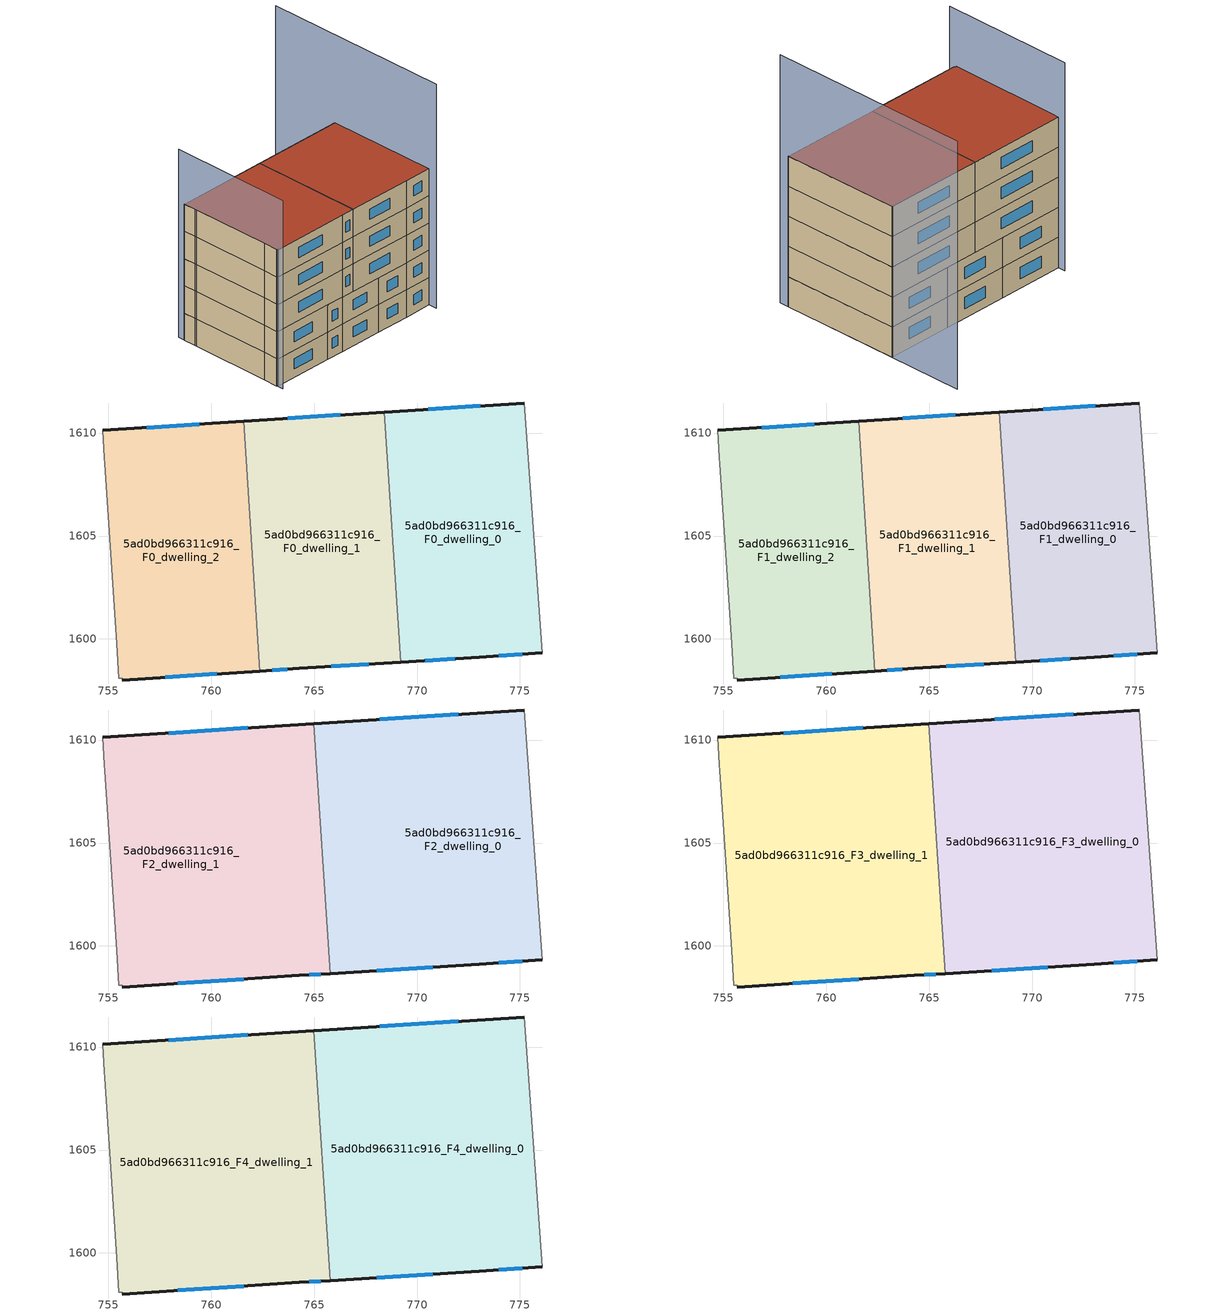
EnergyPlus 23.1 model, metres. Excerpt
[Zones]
5ad0bd966311c916_F0_dwelling_0
 floor ground (EU_floor_Construction): 775.2,1611.46 776.08,1599.32 773.02,1599.11 769.2,1598.87 768.41,1611.02 z0
 wall outside (EU_wall_Construction): 769.2,1598.87 773.02,1599.11 776.08,1599.32 / 775.2,1611.46 768.41,1611.02 z0:3
 wall adiabatic (EU_wall_Construction): 776.08,1599.32 775.2,1611.46 z0:3
 wall to 5ad0bd966311c916_F0_dwelling_1 (EU_wall_Construction): 768.41,1611.02 769.2,1598.87 z0:3
 window (EU_Window_Construction): 773.98,1599.17 775.12,1599.25 / 770.4,1598.94 771.82,1599.03 / 773.07,1611.32 770.54,1611.16 z0.94:2.06
5ad0bd966311c916_F0_dwelling_1
 floor ground (EU_floor_Construction): 768.41,1611.02 769.2,1598.87 764.29,1598.57 762.36,1598.44 761.57,1610.57 z0
 wall outside (EU_wall_Construction): 768.41,1611.02 761.57,1610.57 / 762.36,1598.44 764.29,1598.57 769.2,1598.87 z0:3
 wall to 5ad0bd966311c916_F0_dwelling_2 (EU_wall_Construction): 761.57,1610.57 762.36,1598.44 z0:3
 window (EU_Window_Construction): 766.27,1610.88 763.72,1610.71 / 765.83,1598.66 767.66,1598.78 / 762.96,1598.48 763.68,1598.53 z0.94:2.06
5ad0bd966311c916_F0_dwelling_2
 floor ground (EU_floor_Construction): 761.57,1610.57 762.36,1598.44 755.67,1598 755.67,1598.09 755.5,1598.09 755.4,1599.76 754.83,1608.52 754.82,1608.79 754.73,1610.13 z0
 wall outside (EU_wall_Construction): 761.57,1610.57 754.73,1610.13 / 755.67,1598 762.36,1598.44 z0:3
 wall adiabatic (EU_wall_Construction): 754.73,1610.13 754.82,1608.79 754.83,1608.52 755.4,1599.76 755.5,1598.09 755.67,1598.09 755.67,1598 z0:3
 window (EU_Window_Construction): 759.43,1610.43 756.88,1610.27 / 757.77,1598.14 760.26,1598.3 z0.94:2.06
5ad0bd966311c916_F1_dwelling_0
 floor to 5ad0bd966311c916_F0_dwelling_0 (EU_floor_Construction): 775.2,1611.46 776.08,1599.32 773.02,1599.11 769.2,1598.87 768.41,1611.02 z3
 wall outside (EU_wall_Construction): 769.2,1598.87 773.02,1599.11 776.08,1599.32 / 775.2,1611.46 768.41,1611.02 z3:6
 wall adiabatic (EU_wall_Construction): 776.08,1599.32 775.2,1611.46 z3:6
 wall to 5ad0bd966311c916_F1_dwelling_1 (EU_wall_Construction): 768.41,1611.02 769.2,1598.87 z3:6
 window (EU_Window_Construction): 773.98,1599.17 775.12,1599.25 / 770.4,1598.94 771.82,1599.03 / 773.07,1611.32 770.54,1611.16 z3.94:5.06
5ad0bd966311c916_F1_dwelling_1
 floor to 5ad0bd966311c916_F0_dwelling_1 (EU_floor_Construction): 768.41,1611.02 769.2,1598.87 764.29,1598.57 762.36,1598.44 761.57,1610.57 z3
 wall outside (EU_wall_Construction): 768.41,1611.02 761.57,1610.57 / 762.36,1598.44 764.29,1598.57 769.2,1598.87 z3:6
 wall to 5ad0bd966311c916_F1_dwelling_2 (EU_wall_Construction): 761.57,1610.57 762.36,1598.44 z3:6
 window (EU_Window_Construction): 766.27,1610.88 763.72,1610.71 / 765.83,1598.66 767.66,1598.78 / 762.96,1598.48 763.68,1598.53 z3.94:5.06
5ad0bd966311c916_F1_dwelling_2
 floor to 5ad0bd966311c916_F0_dwelling_2 (EU_floor_Construction): 761.57,1610.57 762.36,1598.44 755.67,1598 755.67,1598.09 755.5,1598.09 755.4,1599.76 754.83,1608.52 754.82,1608.79 754.73,1610.13 z3
 wall outside (EU_wall_Construction): 761.57,1610.57 754.73,1610.13 / 755.67,1598 762.36,1598.44 z3:6
 wall adiabatic (EU_wall_Construction): 754.73,1610.13 754.82,1608.79 754.83,1608.52 755.4,1599.76 755.5,1598.09 755.67,1598.09 755.67,1598 z3:6
 window (EU_Window_Construction): 759.43,1610.43 756.88,1610.27 / 757.77,1598.14 760.26,1598.3 z3.94:5.06
5ad0bd966311c916_F2_dwelling_0
 floor to 5ad0bd966311c916_F1_dwelling_0 (EU_floor_Construction): 775.2,1611.46 776.08,1599.32 773.02,1599.11 769.2,1598.87 768.41,1611.02 z6
 floor to 5ad0bd966311c916_F1_dwelling_1 (EU_floor_Construction): 768.41,1611.02 769.2,1598.87 765.78,1598.66 764.99,1610.8 z6
 wall outside (EU_wall_Construction): 765.78,1598.66 773.02,1599.11 776.08,1599.32 / 775.2,1611.46 764.99,1610.8 z6:9
 wall adiabatic (EU_wall_Construction): 776.08,1599.32 775.2,1611.46 z6:9
 wall to 5ad0bd966311c916_F2_dwelling_1 (EU_wall_Construction): 764.99,1610.8 765.78,1598.66 z6:9
 window (EU_Window_Construction): 773.98,1599.17 775.12,1599.25 / 768.05,1598.8 770.75,1598.97 / 772,1611.25 768.19,1611.01 z6.94:8.06
5ad0bd966311c916_F2_dwelling_1
 floor to 5ad0bd966311c916_F1_dwelling_1 (EU_floor_Construction): 764.99,1610.8 765.78,1598.66 764.29,1598.57 762.36,1598.44 761.57,1610.57 z6
 floor to 5ad0bd966311c916_F1_dwelling_2 (EU_floor_Construction): 761.57,1610.57 762.36,1598.44 755.67,1598 755.67,1598.09 755.5,1598.09 755.4,1599.76 754.83,1608.52 754.82,1608.79 754.73,1610.13 z6
 wall outside (EU_wall_Construction): 764.99,1610.8 754.73,1610.13 / 755.67,1598 764.29,1598.57 765.78,1598.66 z6:9
 wall adiabatic (EU_wall_Construction): 754.73,1610.13 754.82,1608.79 754.83,1608.52 755.4,1599.76 755.5,1598.09 755.67,1598.09 755.67,1598 z6:9
 window (EU_Window_Construction): 761.78,1610.59 757.95,1610.34 / 764.76,1598.6 765.31,1598.63 / 758.37,1598.18 761.59,1598.39 z6.94:8.06
5ad0bd966311c916_F3_dwelling_0
 floor to 5ad0bd966311c916_F2_dwelling_0 (EU_floor_Construction): 775.2,1611.46 776.08,1599.32 773.02,1599.11 765.78,1598.66 764.99,1610.8 z9
 wall outside (EU_wall_Construction): 765.78,1598.66 773.02,1599.11 776.08,1599.32 / 775.2,1611.46 764.99,1610.8 z9:12
 wall adiabatic (EU_wall_Construction): 776.08,1599.32 775.2,1611.46 z9:12
 wall to 5ad0bd966311c916_F3_dwelling_1 (EU_wall_Construction): 764.99,1610.8 765.78,1598.66 z9:12
 window (EU_Window_Construction): 773.98,1599.17 775.12,1599.25 / 768.05,1598.8 770.75,1598.97 / 772,1611.25 768.19,1611.01 z9.94:11.06
5ad0bd966311c916_F3_dwelling_1
 floor to 5ad0bd966311c916_F2_dwelling_1 (EU_floor_Construction): 764.99,1610.8 765.78,1598.66 764.29,1598.57 755.67,1598 755.67,1598.09 755.5,1598.09 755.4,1599.76 754.83,1608.52 754.82,1608.79 754.73,1610.13 z9
 wall outside (EU_wall_Construction): 764.99,1610.8 754.73,1610.13 / 755.67,1598 764.29,1598.57 765.78,1598.66 z9:12
 wall adiabatic (EU_wall_Construction): 754.73,1610.13 754.82,1608.79 754.83,1608.52 755.4,1599.76 755.5,1598.09 755.67,1598.09 755.67,1598 z9:12
 window (EU_Window_Construction): 761.78,1610.59 757.95,1610.34 / 764.76,1598.6 765.31,1598.63 / 758.37,1598.18 761.59,1598.39 z9.94:11.06
5ad0bd966311c916_F4_dwelling_0
 floor to 5ad0bd966311c916_F3_dwelling_0 (EU_floor_Construction): 775.2,1611.46 776.08,1599.32 773.02,1599.11 765.78,1598.66 764.99,1610.8 z12
 wall outside (EU_wall_Construction): 765.78,1598.66 773.02,1599.11 776.08,1599.32 / 775.2,1611.46 764.99,1610.8 z12:15
 wall adiabatic (EU_wall_Construction): 776.08,1599.32 775.2,1611.46 z12:15
 wall to 5ad0bd966311c916_F4_dwelling_1 (EU_wall_Construction): 764.99,1610.8 765.78,1598.66 z12:15
 window (EU_Window_Construction): 773.98,1599.17 775.12,1599.25 / 768.05,1598.8 770.75,1598.97 / 772,1611.25 768.19,1611.01 z12.94:14.06
 roof outside (EU_roof_Construction): 776.08,1599.32 775.2,1611.46 764.99,1610.8 765.78,1598.66 773.02,1599.11 z15
5ad0bd966311c916_F4_dwelling_1
 floor to 5ad0bd966311c916_F3_dwelling_1 (EU_floor_Construction): 764.99,1610.8 765.78,1598.66 764.29,1598.57 755.67,1598 755.67,1598.09 755.5,1598.09 755.4,1599.76 754.83,1608.52 754.82,1608.79 754.73,1610.13 z12
 wall outside (EU_wall_Construction): 764.99,1610.8 754.73,1610.13 / 755.67,1598 764.29,1598.57 765.78,1598.66 z12:15
 wall adiabatic (EU_wall_Construction): 754.73,1610.13 754.82,1608.79 754.83,1608.52 755.4,1599.76 755.5,1598.09 755.67,1598.09 755.67,1598 z12:15
 window (EU_Window_Construction): 761.78,1610.59 757.95,1610.34 / 764.76,1598.6 765.31,1598.63 / 758.37,1598.18 761.59,1598.39 z12.94:14.06
 roof outside (EU_roof_Construction): 765.78,1598.66 764.99,1610.8 754.73,1610.13 754.82,1608.79 754.83,1608.52 755.4,1599.76 755.5,1598.09 755.67,1598.09 755.67,1598 764.29,1598.57 z15
shading: 754.68,1610.88 755.56,1597.32 z0:20.7; 776.15,1598.36 774.62,1619.08 z0:24.7
[Building]
EU S2 Campaign: North Axis=0; Terrain=City; Solar Distribution=FullExterior
[Site:Location]
Vienna: Latitude=48; Longitude=16.5; Time Zone=1; Elevation=183
[SizingPeriod:WeatherFileDays]
AnnualSizingPeriod: Begin Month=1; Begin Day of Month=1; End Month=12; End Day of Month=31; Day of Week for Start Day=Monday; Use Weather File Daylight Saving Period=No; Use Weather File Rain and Snow Indicators=No
[MATERIAL]
EU_InternalMass_Material: Roughness=MediumRough; Thickness=0.1; Conductivity=1; Density=1800; Specific Heat=900; Thermal Absorptance=0.9; Solar Absorptance=0.7; Visible Absorptance=0.7
[MATERIAL:NOMASS] Roughness=MediumRough; Thermal Absorptance=0.9; Solar Absorptance=0.7; Visible Absorptance=0.7
Name | Thermal Resistance
EU_wall_NoMass | 0.914258
EU_roof_NoMass | 0.954009
EU_floor_NoMass | 1.09711
[WINDOWMATERIAL:SIMPLEGLAZINGSYSTEM]
EU_Window_SimpleGlazing: UFactor=2.09642; Solar Heat Gain Coefficient=0.65; Visible Transmittance=0.65
[CONSTRUCTION]
EU_wall_Construction: EU_wall_NoMass
EU_roof_Construction: EU_roof_NoMass
EU_floor_Construction: EU_floor_NoMass
EU_Window_Construction: EU_Window_SimpleGlazing
EU_InternalMass_Construction: EU_InternalMass_Material
[ZONE] Type=1; Multiplier=1; Ceiling Height=autocalculate; Floor Area=autocalculate; Part of Total Floor Area=Yes
Name | Volume
5ad0bd966311c916_F0_dwelling_0; 5ad0bd966311c916_F1_dwelling_0 | 250.168
5ad0bd966311c916_F2_dwelling_0; 5ad0bd966311c916_F3_dwelling_0; 5ad0bd966311c916_F4_dwelling_0 | 375.302
5ad0bd966311c916_F0_dwelling_1; 5ad0bd966311c916_F1_dwelling_1 | 250.187
5ad0bd966311c916_F2_dwelling_1; 5ad0bd966311c916_F3_dwelling_1; 5ad0bd966311c916_F4_dwelling_1 | 375.252
5ad0bd966311c916_F0_dwelling_2; 5ad0bd966311c916_F1_dwelling_2 | 250.183
[INTERNALMASS] Construction=EU_InternalMass_Construction
Name | Zone or ZoneList | Surface Area
5ad0bd966311c916_F0_dwelling_0_EU_InternalMass | 5ad0bd966311c916_F0_dwelling_0 | 83.3893
5ad0bd966311c916_F0_dwelling_1_EU_InternalMass | 5ad0bd966311c916_F0_dwelling_1 | 83.396
5ad0bd966311c916_F0_dwelling_2_EU_InternalMass | 5ad0bd966311c916_F0_dwelling_2 | 83.3943
5ad0bd966311c916_F1_dwelling_0_EU_InternalMass | 5ad0bd966311c916_F1_dwelling_0 | 83.3893
5ad0bd966311c916_F1_dwelling_1_EU_InternalMass | 5ad0bd966311c916_F1_dwelling_1 | 83.396
5ad0bd966311c916_F1_dwelling_2_EU_InternalMass | 5ad0bd966311c916_F1_dwelling_2 | 83.3943
5ad0bd966311c916_F2_dwelling_0_EU_InternalMass | 5ad0bd966311c916_F2_dwelling_0 | 125.1
5ad0bd966311c916_F2_dwelling_1_EU_InternalMass | 5ad0bd966311c916_F2_dwelling_1 | 125.084
5ad0bd966311c916_F3_dwelling_0_EU_InternalMass | 5ad0bd966311c916_F3_dwelling_0 | 125.1
5ad0bd966311c916_F3_dwelling_1_EU_InternalMass | 5ad0bd966311c916_F3_dwelling_1 | 125.084
5ad0bd966311c916_F4_dwelling_0_EU_InternalMass | 5ad0bd966311c916_F4_dwelling_0 | 125.1
5ad0bd966311c916_F4_dwelling_1_EU_InternalMass | 5ad0bd966311c916_F4_dwelling_1 | 125.084
[OTHEREQUIPMENT] Fuel Type=Electricity; Design Level Calculation Method=Watts/Area; Power per Zone Floor Area=1; Fraction Latent=0; Fraction Radiant=0; Fraction Lost=0; Carbon Dioxide Generation Rate=0; EndUse Subcategory=EU_Step8_InternalGains
Name | Zone or ZoneList or Space or SpaceList | Schedule
EU_Step8_InternalGain_5ad0bd966311c916_F0_dwelling_0_f000 | 5ad0bd966311c916_F0_dwelling_0 | EU_Step8_GainSchedule_5ad0bd966311c916_F0_dwelling_0_f000
EU_Step8_InternalGain_5ad0bd966311c916_F0_dwelling_1_f000 | 5ad0bd966311c916_F0_dwelling_1 | EU_Step8_GainSchedule_5ad0bd966311c916_F0_dwelling_1_f000
EU_Step8_InternalGain_5ad0bd966311c916_F0_dwelling_2_f000 | 5ad0bd966311c916_F0_dwelling_2 | EU_Step8_GainSchedule_5ad0bd966311c916_F0_dwelling_2_f000
EU_Step8_InternalGain_5ad0bd966311c916_F1_dwelling_0_f000 | 5ad0bd966311c916_F1_dwelling_0 | EU_Step8_GainSchedule_5ad0bd966311c916_F1_dwelling_0_f000
EU_Step8_InternalGain_5ad0bd966311c916_F1_dwelling_1_f000 | 5ad0bd966311c916_F1_dwelling_1 | EU_Step8_GainSchedule_5ad0bd966311c916_F1_dwelling_1_f000
EU_Step8_InternalGain_5ad0bd966311c916_F1_dwelling_2_f000 | 5ad0bd966311c916_F1_dwelling_2 | EU_Step8_GainSchedule_5ad0bd966311c916_F1_dwelling_2_f000
EU_Step8_InternalGain_5ad0bd966311c916_F2_dwelling_0_f000 | 5ad0bd966311c916_F2_dwelling_0 | EU_Step8_GainSchedule_5ad0bd966311c916_F2_dwelling_0_f000
EU_Step8_InternalGain_5ad0bd966311c916_F2_dwelling_1_f000 | 5ad0bd966311c916_F2_dwelling_1 | EU_Step8_GainSchedule_5ad0bd966311c916_F2_dwelling_1_f000
EU_Step8_InternalGain_5ad0bd966311c916_F3_dwelling_0_f000 | 5ad0bd966311c916_F3_dwelling_0 | EU_Step8_GainSchedule_5ad0bd966311c916_F3_dwelling_0_f000
EU_Step8_InternalGain_5ad0bd966311c916_F3_dwelling_1_f000 | 5ad0bd966311c916_F3_dwelling_1 | EU_Step8_GainSchedule_5ad0bd966311c916_F3_dwelling_1_f000
EU_Step8_InternalGain_5ad0bd966311c916_F4_dwelling_0_f000 | 5ad0bd966311c916_F4_dwelling_0 | EU_Step8_GainSchedule_5ad0bd966311c916_F4_dwelling_0_f000
EU_Step8_InternalGain_5ad0bd966311c916_F4_dwelling_1_f000 | 5ad0bd966311c916_F4_dwelling_1 | EU_Step8_GainSchedule_5ad0bd966311c916_F4_dwelling_1_f000
[ZONEVENTILATION:DESIGNFLOWRATE] Schedule=EU_AlwaysOn; Design Flow Rate Calculation Method=AirChanges/Hour; Air Changes per Hour=0.546891; Ventilation Type=Natural; Fan Pressure Rise=0; Fan Total Efficiency=1; Constant Term Coefficient=1; Temperature Term Coefficient=0; Velocity Term Coefficient=0; Velocity Squared Term Coefficient=0; Minimum Indoor Temperature=-100; Maximum Indoor Temperature=100; Delta Temperature=-100; Minimum Outdoor Temperature=-100; Maximum Outdoor Temperature=100; Maximum Wind Speed=40
Name | Zone or ZoneList or Space or SpaceList
EU_ConstantAir_5ad0bd966311c916_F0_dwelling_0 | 5ad0bd966311c916_F0_dwelling_0
EU_ConstantAir_5ad0bd966311c916_F0_dwelling_1 | 5ad0bd966311c916_F0_dwelling_1
EU_ConstantAir_5ad0bd966311c916_F0_dwelling_2 | 5ad0bd966311c916_F0_dwelling_2
EU_ConstantAir_5ad0bd966311c916_F1_dwelling_0 | 5ad0bd966311c916_F1_dwelling_0
EU_ConstantAir_5ad0bd966311c916_F1_dwelling_1 | 5ad0bd966311c916_F1_dwelling_1
EU_ConstantAir_5ad0bd966311c916_F1_dwelling_2 | 5ad0bd966311c916_F1_dwelling_2
EU_ConstantAir_5ad0bd966311c916_F2_dwelling_0 | 5ad0bd966311c916_F2_dwelling_0
EU_ConstantAir_5ad0bd966311c916_F2_dwelling_1 | 5ad0bd966311c916_F2_dwelling_1
EU_ConstantAir_5ad0bd966311c916_F3_dwelling_0 | 5ad0bd966311c916_F3_dwelling_0
EU_ConstantAir_5ad0bd966311c916_F3_dwelling_1 | 5ad0bd966311c916_F3_dwelling_1
EU_ConstantAir_5ad0bd966311c916_F4_dwelling_0 | 5ad0bd966311c916_F4_dwelling_0
EU_ConstantAir_5ad0bd966311c916_F4_dwelling_1 | 5ad0bd966311c916_F4_dwelling_1
[HVACTEMPLATE:THERMOSTAT] Constant Heating Setpoint=20; Constant Cooling Setpoint=50
EU_HeatOnly_5ad0bd966311c916_F0_dwelling_0; EU_HeatOnly_5ad0bd966311c916_F0_dwelling_1; EU_HeatOnly_5ad0bd966311c916_F0_dwelling_2; EU_HeatOnly_5ad0bd966311c916_F1_dwelling_0; EU_HeatOnly_5ad0bd966311c916_F1_dwelling_1; EU_HeatOnly_5ad0bd966311c916_F1_dwelling_2; EU_HeatOnly_5ad0bd966311c916_F2_dwelling_0; EU_HeatOnly_5ad0bd966311c916_F2_dwelling_1; EU_HeatOnly_5ad0bd966311c916_F3_dwelling_0; EU_HeatOnly_5ad0bd966311c916_F3_dwelling_1; EU_HeatOnly_5ad0bd966311c916_F4_dwelling_0; EU_HeatOnly_5ad0bd966311c916_F4_dwelling_1
[HVACTEMPLATE:ZONE:IDEALLOADSAIRSYSTEM] System Availability Schedule=EU_AlwaysOn; Maximum Heating Supply Air Temperature=50; Minimum Cooling Supply Air Temperature=13; Maximum Heating Supply Air Humidity Ratio=0.0156; Minimum Cooling Supply Air Humidity Ratio=0.0077; Heating Limit=NoLimit; Cooling Limit=NoLimit; Heating Availability Schedule=EU_AlwaysOn; Cooling Availability Schedule=EU_CoolingOff; Dehumidification Control Type=ConstantSensibleHeatRatio; Cooling Sensible Heat Ratio=0.7; Dehumidification Setpoint=60; Humidification Control Type=None; Humidification Setpoint=30; Outdoor Air Method=None; Outdoor Air Flow Rate per Person=0.00944; Outdoor Air Flow Rate per Zone Floor Area=0; Outdoor Air Flow Rate per Zone=0; Demand Controlled Ventilation Type=None; Outdoor Air Economizer Type=NoEconomizer; Heat Recovery Type=None; Sensible Heat Recovery Effectiveness=0.7; Latent Heat Recovery Effectiveness=0.65
Name | Template Thermostat
5ad0bd966311c916_F0_dwelling_0 | EU_HeatOnly_5ad0bd966311c916_F0_dwelling_0
5ad0bd966311c916_F0_dwelling_1 | EU_HeatOnly_5ad0bd966311c916_F0_dwelling_1
5ad0bd966311c916_F0_dwelling_2 | EU_HeatOnly_5ad0bd966311c916_F0_dwelling_2
5ad0bd966311c916_F1_dwelling_0 | EU_HeatOnly_5ad0bd966311c916_F1_dwelling_0
5ad0bd966311c916_F1_dwelling_1 | EU_HeatOnly_5ad0bd966311c916_F1_dwelling_1
5ad0bd966311c916_F1_dwelling_2 | EU_HeatOnly_5ad0bd966311c916_F1_dwelling_2
5ad0bd966311c916_F2_dwelling_0 | EU_HeatOnly_5ad0bd966311c916_F2_dwelling_0
5ad0bd966311c916_F2_dwelling_1 | EU_HeatOnly_5ad0bd966311c916_F2_dwelling_1
5ad0bd966311c916_F3_dwelling_0 | EU_HeatOnly_5ad0bd966311c916_F3_dwelling_0
5ad0bd966311c916_F3_dwelling_1 | EU_HeatOnly_5ad0bd966311c916_F3_dwelling_1
5ad0bd966311c916_F4_dwelling_0 | EU_HeatOnly_5ad0bd966311c916_F4_dwelling_0
5ad0bd966311c916_F4_dwelling_1 | EU_HeatOnly_5ad0bd966311c916_F4_dwelling_1
[SIZING:ZONE] Zone Cooling Design Supply Air Temperature Input Method=SupplyAirTemperature; Zone Cooling Design Supply Air Temperature=13; Zone Heating Design Supply Air Temperature Input Method=SupplyAirTemperature; Zone Heating Design Supply Air Temperature=50; Zone Cooling Design Supply Air Humidity Ratio=0.008; Zone Heating Design Supply Air Humidity Ratio=0.008; Cooling Design Air Flow Method=DesignDay; Cooling Design Air Flow Rate=0; Cooling Minimum Air Flow per Zone Floor Area=0.000762; Cooling Minimum Air Flow=0; Cooling Minimum Air Flow Fraction=0.2; Heating Design Air Flow Method=DesignDay; Heating Design Air Flow Rate=0; Heating Maximum Air Flow per Zone Floor Area=0.002032; Heating Maximum Air Flow=0.141576; Heating Maximum Air Flow Fraction=0.3; Account for Dedicated Outdoor Air System=No; Dedicated Outdoor Air System Control Strategy=NeutralSupplyAir; Dedicated Outdoor Air Low Setpoint Temperature for Design=autosize; Dedicated Outdoor Air High Setpoint Temperature for Design=autosize; Zone Load Sizing Method=Sensible Load Only No Latent Load; Zone Latent Cooling Design Supply Air Humidity Ratio Input Method=HumidityRatioDifference; Zone Cooling Design Supply Air Humidity Ratio Difference=0.005; Zone Latent Heating Design Supply Air Humidity Ratio Input Method=HumidityRatioDifference; Zone Humidification Design Supply Air Humidity Ratio Difference=0.005
5ad0bd966311c916_F0_dwelling_0; 5ad0bd966311c916_F0_dwelling_1; 5ad0bd966311c916_F0_dwelling_2; 5ad0bd966311c916_F1_dwelling_0; 5ad0bd966311c916_F1_dwelling_1; 5ad0bd966311c916_F1_dwelling_2; 5ad0bd966311c916_F2_dwelling_0; 5ad0bd966311c916_F2_dwelling_1; 5ad0bd966311c916_F3_dwelling_0; 5ad0bd966311c916_F3_dwelling_1; 5ad0bd966311c916_F4_dwelling_0; 5ad0bd966311c916_F4_dwelling_1
[SCHEDULE:CONSTANT]
Name | Hourly Value
EU_AlwaysOn | 1
EU_CoolingOff | 0
[SCHEDULE:FILE] Column Number=1; Rows to Skip at Top=0; Number of Hours of Data=8760; Column Separator=Comma; Interpolate to Timestep=No; Minutes per Item=60; Adjust Schedule for Daylight Savings=Yes
Name | File
EU_Step8_GainSchedule_5ad0bd966311c916_F0_dwelling_0_f000 | ../../schedules/5ad0bd966311c916/5ad0bd966311c916_F0_dwelling_0_f000_gain.csv
EU_Step8_GainSchedule_5ad0bd966311c916_F0_dwelling_1_f000 | ../../schedules/5ad0bd966311c916/5ad0bd966311c916_F0_dwelling_1_f000_gain.csv
EU_Step8_GainSchedule_5ad0bd966311c916_F0_dwelling_2_f000 | ../../schedules/5ad0bd966311c916/5ad0bd966311c916_F0_dwelling_2_f000_gain.csv
EU_Step8_GainSchedule_5ad0bd966311c916_F1_dwelling_0_f000 | ../../schedules/5ad0bd966311c916/5ad0bd966311c916_F1_dwelling_0_f000_gain.csv
EU_Step8_GainSchedule_5ad0bd966311c916_F1_dwelling_1_f000 | ../../schedules/5ad0bd966311c916/5ad0bd966311c916_F1_dwelling_1_f000_gain.csv
EU_Step8_GainSchedule_5ad0bd966311c916_F1_dwelling_2_f000 | ../../schedules/5ad0bd966311c916/5ad0bd966311c916_F1_dwelling_2_f000_gain.csv
EU_Step8_GainSchedule_5ad0bd966311c916_F2_dwelling_0_f000 | ../../schedules/5ad0bd966311c916/5ad0bd966311c916_F2_dwelling_0_f000_gain.csv
EU_Step8_GainSchedule_5ad0bd966311c916_F2_dwelling_1_f000 | ../../schedules/5ad0bd966311c916/5ad0bd966311c916_F2_dwelling_1_f000_gain.csv
EU_Step8_GainSchedule_5ad0bd966311c916_F3_dwelling_0_f000 | ../../schedules/5ad0bd966311c916/5ad0bd966311c916_F3_dwelling_0_f000_gain.csv
EU_Step8_GainSchedule_5ad0bd966311c916_F3_dwelling_1_f000 | ../../schedules/5ad0bd966311c916/5ad0bd966311c916_F3_dwelling_1_f000_gain.csv
EU_Step8_GainSchedule_5ad0bd966311c916_F4_dwelling_0_f000 | ../../schedules/5ad0bd966311c916/5ad0bd966311c916_F4_dwelling_0_f000_gain.csv
EU_Step8_GainSchedule_5ad0bd966311c916_F4_dwelling_1_f000 | ../../schedules/5ad0bd966311c916/5ad0bd966311c916_F4_dwelling_1_f000_gain.csv
